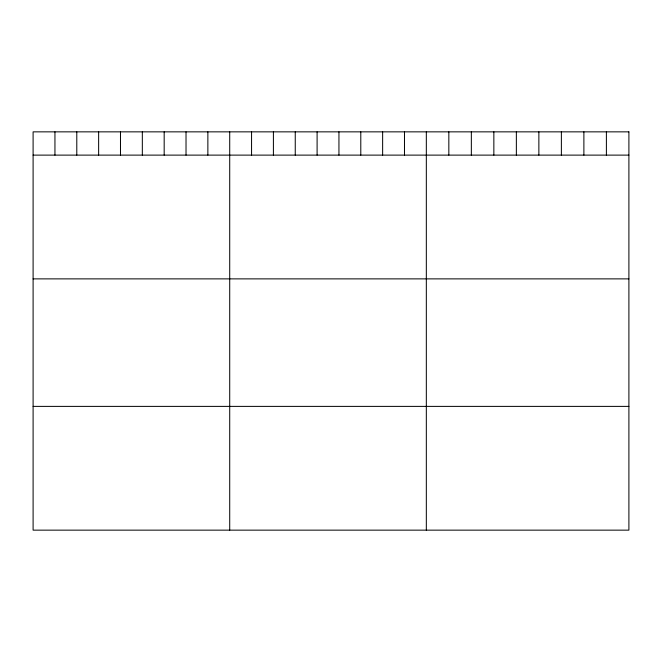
<?xml version="1.0" encoding="UTF-8"?>
<svg xmlns="http://www.w3.org/2000/svg" width="662" height="662" viewBox="0 0 662 662"><rect width="100%" height="100%" fill="white"/><g stroke="black" fill="none" stroke-linecap="round" stroke-linejoin="round"><path stroke-width="0.99" d="M33.1 155.115L628.9 155.115M33.1 278.876L628.9 278.876M33.1 406.385L628.9 406.385M606.392 131.854L606.392 155.115M583.884 131.854L583.884 155.115M561.376 131.854L561.376 155.115M538.868 131.854L538.868 155.115M516.36 131.854L516.36 155.115M493.852 131.854L493.852 155.115M471.344 131.854L471.344 155.115M448.836 131.854L448.836 155.115M426.328 131.854L426.328 530.146M404.482 131.854L404.482 155.115M382.636 131.854L382.636 155.115M360.79 131.854L360.79 155.115M338.944 131.854L338.944 155.115M317.098 131.854L317.098 155.115M295.252 131.854L295.252 155.115M273.406 131.854L273.406 155.115M251.56 131.854L251.56 155.115M229.714 131.854L229.714 530.146M207.868 131.854L207.868 155.115M186.022 131.854L186.022 155.115M164.176 131.854L164.176 155.115M142.33 131.854L142.33 155.115M120.484 131.854L120.484 155.115M98.638 131.854L98.638 155.115M76.792 131.854L76.792 155.115M54.946 131.854L54.946 155.115M628.9 131.854L33.1 131.854L33.1 530.146L628.9 530.146L628.9 131.854"/></g></svg>
